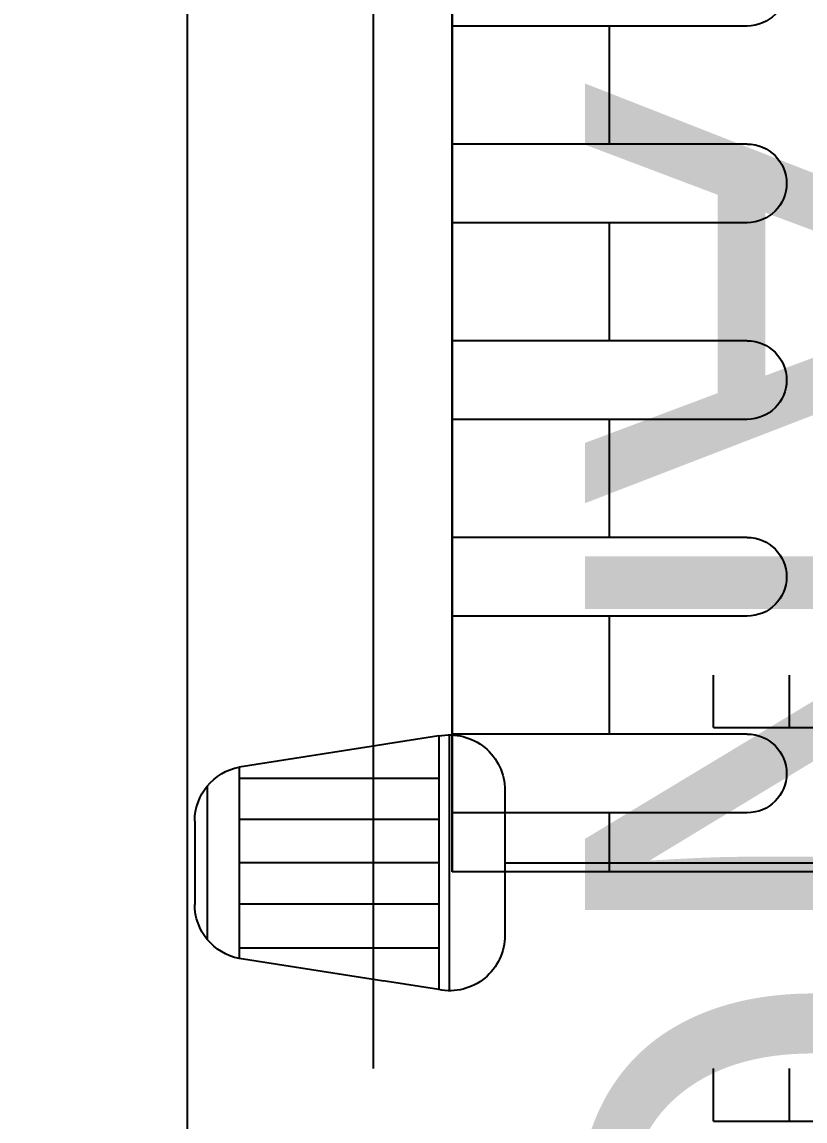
# Model space of a CAD drawing. Header units: inches. Extents: x 21 to 38546, y 13 to 15001.
# Drawn here: x 4642.16 to 4652.11, y 1936.56 to 1950.53 of the extents above; entities that cross this region are included whole.
import ezdxf
from ezdxf.enums import TextEntityAlignment as Align

# ---------------------------------------------------------------- set-up
doc = ezdxf.new("R2010")
doc.units = ezdxf.units.IN
doc.header["$MEASUREMENT"] = 0
doc.set_wipeout_variables(frame=1)
doc.layers.add('RAST-IST-RADYATÖR-DİNAMİK BLOK', color=83, linetype='Continuous')
for name, color, linetype, lineweight in [('Z_MİM_-KM-FIRE-CABINET', 8, 'Continuous', 25), ('Z_MİM_-KM-TEXT-DETAIL', 8, 'Continuous', 25), ('Z_MİM_-KM-WALL-PLASTER', 8, 'Continuous', 25)]:
    doc.layers.add(name, color=color, linetype=linetype, lineweight=lineweight)
doc.layers.add('Z_MİM_-KM-WIPEOUT', color=8, linetype='Continuous', lineweight=25, plot=False)
doc.styles.add('KAPI PENCERE YAZI 100', font='swiss.ttf', dxfattribs={"width": 0.7, "height": 12.5})

# ---------------------------------------------------------------- blocks, each defined once
blk = doc.blocks.new('*U186')
at = {"layer": 'Z_MİM_-KM-TEXT-DETAIL', "color": 7, "style": 'KAPI PENCERE YAZI 100'}
blk.add_text('YANGIN DOLABI', height=5.76, dxfattribs=at).set_placement((596960.27, -18061.17), align=Align.MIDDLE_CENTER)
blk.add_wipeout([(596917.023, -18089.604), (597007.023, -18089.604), (597007.023, -18071.604), (597007.023, -18066.604), (596917.023, -18066.604)]).dxf.layer = 'Z_MİM_-KM-WIPEOUT'
blk = doc.blocks.new('IS_RADYATOR-PLAN-40')
at = {"layer": 'RAST-IST-RADYATÖR-DİNAMİK BLOK', "color": 7}
for p, q in [((-2.385, 1.67), (-2.385, 11.439)), ((3.25, 4.75), (3.25, 1)), ((4.25, 4.75), (4.25, 1)), ((5.75, 4.75), (5.75, 1)), ((6.75, 4.75), (6.75, 1)), ((8.25, 4.75), (8.25, 1)), ((2.5, 3), (3.25, 3)), ((4.25, 3), (5, 3)), ((5, 3), (5.75, 3)), ((6.75, 3), (7.5, 3)), ((7.5, 3), (8.25, 3)), ((-1.462, 1.67), (-3.309, 1.67)), ((-4.011, 0.968), (-0.76, 0.968)), ((-0.773, 0.833), (-3.998, 0.833)), ((-3.998, 0.833), (-3.603, -1.704)), ((-3.467, -1.704), (-3.467, 0.833)), ((-2.906, -1.704), (-2.906, 0.833)), ((-2.381, -1.704), (-2.381, 0.833)), ((-1.832, -1.704), (-1.832, 0.833)), ((-1.308, -1.704), (-1.308, 0.833)), ((-0.773, 0.833), (-1.168, -1.704)), ((-1.168, -1.704), (-3.603, -1.704)), ((-1.411, -2.11), (-3.36, -2.11)), ((-1.857, -2.27), (-2.914, -2.27))]:
    blk.add_line(p, q, dxfattribs=at)
at = {"layer": 'RAST-IST-RADYATÖR-DİNAMİK BLOK'}
for p, q in [((-0.668, 5.286), (-0.668, 7.214)), ((-0.668, 4.322), (-0.668, 5.286)), ((-0.668, 5.286), (0, 5.286)), ((-0.668, 4.322), (0, 4.322))]:
    blk.add_line(p, q, dxfattribs=at)
for points in [[(0, 0), (40, 0), (40, 12.5), (0, 12.5)], [(2.5, 11.5), (37.5, 11.5), (37.5, 1), (2.5, 1)]]:
    blk.add_lwpolyline(points, dxfattribs=at)
at = {"layer": 'RAST-IST-RADYATÖR-DİNAMİK BLOK', "color": 7}
for centre, radius, start, end in [((3.75, 4.75), 0.5, 0, 180), ((6.25, 4.75), 0.5, 0, 180), ((8.75, 4.75), 0.5, 0, 180), ((-3.309, 0.968), 0.702, 90, 191.1518), ((-1.462, 0.968), 0.702, 348.8482, 90), ((-2.914, -1.568), 0.702, 191.1518, 270), ((-1.857, -1.568), 0.702, 270, 348.8482)]:
    blk.add_arc(centre, radius, start, end, dxfattribs=at)
blk = doc.blocks.new('IS_RADYATOR-PLAN-50')
at = {"layer": 'RAST-IST-RADYATÖR-DİNAMİK BLOK', "color": 7}
for p, q in [((-2.385, 1.67), (-2.385, 11.439)), ((3.25, 4.75), (3.25, 1)), ((4.25, 4.75), (4.25, 1)), ((5.75, 4.75), (5.75, 1)), ((6.75, 4.75), (6.75, 1)), ((8.25, 4.75), (8.25, 1)), ((2.5, 3), (3.25, 3)), ((4.25, 3), (5, 3)), ((5, 3), (5.75, 3)), ((6.75, 3), (7.5, 3)), ((7.5, 3), (8.25, 3)), ((-1.462, 1.67), (-3.309, 1.67)), ((-4.011, 0.968), (-0.76, 0.968)), ((-0.773, 0.833), (-3.998, 0.833)), ((-3.998, 0.833), (-3.603, -1.704)), ((-3.467, -1.704), (-3.467, 0.833)), ((-2.906, -1.704), (-2.906, 0.833)), ((-2.381, -1.704), (-2.381, 0.833)), ((-1.832, -1.704), (-1.832, 0.833)), ((-1.308, -1.704), (-1.308, 0.833)), ((-0.773, 0.833), (-1.168, -1.704)), ((-1.168, -1.704), (-3.603, -1.704)), ((-1.411, -2.11), (-3.36, -2.11)), ((-1.857, -2.27), (-2.914, -2.27))]:
    blk.add_line(p, q, dxfattribs=at)
at = {"layer": 'RAST-IST-RADYATÖR-DİNAMİK BLOK'}
for p, q in [((-0.668, 5.286), (-0.668, 7.214)), ((-0.668, 4.322), (-0.668, 5.286)), ((-0.668, 5.286), (0, 5.286)), ((-0.668, 4.322), (0, 4.322))]:
    blk.add_line(p, q, dxfattribs=at)
for points in [[(0, 0), (50, 0), (50, 12.5), (0, 12.5)], [(2.5, 11.5), (47.5, 11.5), (47.5, 1), (2.5, 1)]]:
    blk.add_lwpolyline(points, dxfattribs=at)
at = {"layer": 'RAST-IST-RADYATÖR-DİNAMİK BLOK', "color": 7}
for centre, radius, start, end in [((3.75, 4.75), 0.5, 0, 180), ((6.25, 4.75), 0.5, 0, 180), ((8.75, 4.75), 0.5, 0, 180), ((-3.309, 0.968), 0.702, 90, 191.1518), ((-1.462, 0.968), 0.702, 348.8482, 90), ((-2.914, -1.568), 0.702, 191.1518, 270), ((-1.857, -1.568), 0.702, 270, 348.8482)]:
    blk.add_arc(centre, radius, start, end, dxfattribs=at)
blk = doc.blocks.new('IS_RADYATOR-PLAN-60')
at = {"layer": 'RAST-IST-RADYATÖR-DİNAMİK BLOK', "color": 7}
for p, q in [((-2.385, 1.67), (-2.385, 11.439)), ((3.25, 4.75), (3.25, 1)), ((4.25, 4.75), (4.25, 1)), ((5.75, 4.75), (5.75, 1)), ((6.75, 4.75), (6.75, 1)), ((8.25, 4.75), (8.25, 1)), ((2.5, 3), (3.25, 3)), ((4.25, 3), (5, 3)), ((5, 3), (5.75, 3)), ((6.75, 3), (7.5, 3)), ((7.5, 3), (8.25, 3)), ((-1.462, 1.67), (-3.309, 1.67)), ((-4.011, 0.968), (-0.76, 0.968)), ((-0.773, 0.833), (-3.998, 0.833)), ((-3.998, 0.833), (-3.603, -1.704)), ((-3.467, -1.704), (-3.467, 0.833)), ((-2.906, -1.704), (-2.906, 0.833)), ((-2.381, -1.704), (-2.381, 0.833)), ((-1.832, -1.704), (-1.832, 0.833)), ((-1.308, -1.704), (-1.308, 0.833)), ((-0.773, 0.833), (-1.168, -1.704)), ((-1.168, -1.704), (-3.603, -1.704)), ((-1.411, -2.11), (-3.36, -2.11)), ((-1.857, -2.27), (-2.914, -2.27))]:
    blk.add_line(p, q, dxfattribs=at)
at = {"layer": 'RAST-IST-RADYATÖR-DİNAMİK BLOK'}
for p, q in [((-0.668, 5.286), (-0.668, 7.214)), ((-0.668, 4.322), (-0.668, 5.286)), ((-0.668, 5.286), (0, 5.286)), ((-0.668, 4.322), (0, 4.322))]:
    blk.add_line(p, q, dxfattribs=at)
for points in [[(0, 0), (60, 0), (60, 12.5), (0, 12.5)], [(2.5, 11.5), (57.5, 11.5), (57.5, 1), (2.5, 1)]]:
    blk.add_lwpolyline(points, dxfattribs=at)
at = {"layer": 'RAST-IST-RADYATÖR-DİNAMİK BLOK', "color": 7}
for centre, radius, start, end in [((3.75, 4.75), 0.5, 0, 180), ((6.25, 4.75), 0.5, 0, 180), ((8.75, 4.75), 0.5, 0, 180), ((-3.309, 0.968), 0.702, 90, 191.1518), ((-1.462, 0.968), 0.702, 348.8482, 90), ((-2.914, -1.568), 0.702, 191.1518, 270), ((-1.857, -1.568), 0.702, 270, 348.8482)]:
    blk.add_arc(centre, radius, start, end, dxfattribs=at)
blk = doc.blocks.new('IS_RADYATOR-PLAN-70')
at = {"layer": 'RAST-IST-RADYATÖR-DİNAMİK BLOK', "color": 7}
for p, q in [((-2.385, 1.67), (-2.385, 11.439)), ((3.25, 4.75), (3.25, 1)), ((4.25, 4.75), (4.25, 1)), ((5.75, 4.75), (5.75, 1)), ((6.75, 4.75), (6.75, 1)), ((8.25, 4.75), (8.25, 1)), ((2.5, 3), (3.25, 3)), ((4.25, 3), (5, 3)), ((5, 3), (5.75, 3)), ((6.75, 3), (7.5, 3)), ((7.5, 3), (8.25, 3)), ((-1.462, 1.67), (-3.309, 1.67)), ((-4.011, 0.968), (-0.76, 0.968)), ((-0.773, 0.833), (-3.998, 0.833)), ((-3.998, 0.833), (-3.603, -1.704)), ((-3.467, -1.704), (-3.467, 0.833)), ((-2.906, -1.704), (-2.906, 0.833)), ((-2.381, -1.704), (-2.381, 0.833)), ((-1.832, -1.704), (-1.832, 0.833)), ((-1.308, -1.704), (-1.308, 0.833)), ((-0.773, 0.833), (-1.168, -1.704)), ((-1.168, -1.704), (-3.603, -1.704)), ((-1.411, -2.11), (-3.36, -2.11)), ((-1.857, -2.27), (-2.914, -2.27))]:
    blk.add_line(p, q, dxfattribs=at)
at = {"layer": 'RAST-IST-RADYATÖR-DİNAMİK BLOK'}
for p, q in [((-0.668, 5.286), (-0.668, 7.214)), ((-0.668, 4.322), (-0.668, 5.286)), ((-0.668, 5.286), (0, 5.286)), ((-0.668, 4.322), (0, 4.322))]:
    blk.add_line(p, q, dxfattribs=at)
for points in [[(0, 0), (70, 0), (70, 12.5), (0, 12.5)], [(2.5, 11.5), (67.5, 11.5), (67.5, 1), (2.5, 1)]]:
    blk.add_lwpolyline(points, dxfattribs=at)
at = {"layer": 'RAST-IST-RADYATÖR-DİNAMİK BLOK', "color": 7}
for centre, radius, start, end in [((3.75, 4.75), 0.5, 0, 180), ((6.25, 4.75), 0.5, 0, 180), ((8.75, 4.75), 0.5, 0, 180), ((-3.309, 0.968), 0.702, 90, 191.1518), ((-1.462, 0.968), 0.702, 348.8482, 90), ((-2.914, -1.568), 0.702, 191.1518, 270), ((-1.857, -1.568), 0.702, 270, 348.8482)]:
    blk.add_arc(centre, radius, start, end, dxfattribs=at)
blk = doc.blocks.new('IS_RADYATOR-PLAN-80')
at = {"layer": 'RAST-IST-RADYATÖR-DİNAMİK BLOK', "color": 7}
for p, q in [((-2.385, 1.67), (-2.385, 11.439)), ((3.25, 4.75), (3.25, 1)), ((4.25, 4.75), (4.25, 1)), ((5.75, 4.75), (5.75, 1)), ((6.75, 4.75), (6.75, 1)), ((8.25, 4.75), (8.25, 1)), ((2.5, 3), (3.25, 3)), ((4.25, 3), (5, 3)), ((5, 3), (5.75, 3)), ((6.75, 3), (7.5, 3)), ((7.5, 3), (8.25, 3)), ((-1.462, 1.67), (-3.309, 1.67)), ((-4.011, 0.968), (-0.76, 0.968)), ((-0.773, 0.833), (-3.998, 0.833)), ((-3.998, 0.833), (-3.603, -1.704)), ((-3.467, -1.704), (-3.467, 0.833)), ((-2.906, -1.704), (-2.906, 0.833)), ((-2.381, -1.704), (-2.381, 0.833)), ((-1.832, -1.704), (-1.832, 0.833)), ((-1.308, -1.704), (-1.308, 0.833)), ((-0.773, 0.833), (-1.168, -1.704)), ((-1.168, -1.704), (-3.603, -1.704)), ((-1.411, -2.11), (-3.36, -2.11)), ((-1.857, -2.27), (-2.914, -2.27))]:
    blk.add_line(p, q, dxfattribs=at)
at = {"layer": 'RAST-IST-RADYATÖR-DİNAMİK BLOK'}
for p, q in [((-0.668, 5.286), (-0.668, 7.214)), ((-0.668, 4.322), (-0.668, 5.286)), ((-0.668, 5.286), (0, 5.286)), ((-0.668, 4.322), (0, 4.322))]:
    blk.add_line(p, q, dxfattribs=at)
for points in [[(0, 0), (80, 0), (80, 12.5), (0, 12.5)], [(2.5, 11.5), (77.5, 11.5), (77.5, 1), (2.5, 1)]]:
    blk.add_lwpolyline(points, dxfattribs=at)
at = {"layer": 'RAST-IST-RADYATÖR-DİNAMİK BLOK', "color": 7}
for centre, radius, start, end in [((3.75, 4.75), 0.5, 0, 180), ((6.25, 4.75), 0.5, 0, 180), ((8.75, 4.75), 0.5, 0, 180), ((-3.309, 0.968), 0.702, 90, 191.1518), ((-1.462, 0.968), 0.702, 348.8482, 90), ((-2.914, -1.568), 0.702, 191.1518, 270), ((-1.857, -1.568), 0.702, 270, 348.8482)]:
    blk.add_arc(centre, radius, start, end, dxfattribs=at)
blk = doc.blocks.new('IS_RADYATOR-PLAN-90')
at = {"layer": 'RAST-IST-RADYATÖR-DİNAMİK BLOK', "color": 7}
for p, q in [((-2.385, 1.67), (-2.385, 11.439)), ((3.25, 4.75), (3.25, 1)), ((4.25, 4.75), (4.25, 1)), ((5.75, 4.75), (5.75, 1)), ((6.75, 4.75), (6.75, 1)), ((8.25, 4.75), (8.25, 1)), ((2.5, 3), (3.25, 3)), ((4.25, 3), (5, 3)), ((5, 3), (5.75, 3)), ((6.75, 3), (7.5, 3)), ((7.5, 3), (8.25, 3)), ((-1.462, 1.67), (-3.309, 1.67)), ((-4.011, 0.968), (-0.76, 0.968)), ((-0.773, 0.833), (-3.998, 0.833)), ((-3.998, 0.833), (-3.603, -1.704)), ((-3.467, -1.704), (-3.467, 0.833)), ((-2.906, -1.704), (-2.906, 0.833)), ((-2.381, -1.704), (-2.381, 0.833)), ((-1.832, -1.704), (-1.832, 0.833)), ((-1.308, -1.704), (-1.308, 0.833)), ((-0.773, 0.833), (-1.168, -1.704)), ((-1.168, -1.704), (-3.603, -1.704)), ((-1.411, -2.11), (-3.36, -2.11)), ((-1.857, -2.27), (-2.914, -2.27))]:
    blk.add_line(p, q, dxfattribs=at)
at = {"layer": 'RAST-IST-RADYATÖR-DİNAMİK BLOK'}
for p, q in [((-0.668, 5.286), (-0.668, 7.214)), ((-0.668, 4.322), (-0.668, 5.286)), ((-0.668, 5.286), (0, 5.286)), ((-0.668, 4.322), (0, 4.322))]:
    blk.add_line(p, q, dxfattribs=at)
for points in [[(0, 0), (90, 0), (90, 12.5), (0, 12.5)], [(2.5, 11.5), (87.5, 11.5), (87.5, 1), (2.5, 1)]]:
    blk.add_lwpolyline(points, dxfattribs=at)
at = {"layer": 'RAST-IST-RADYATÖR-DİNAMİK BLOK', "color": 7}
for centre, radius, start, end in [((3.75, 4.75), 0.5, 0, 180), ((6.25, 4.75), 0.5, 0, 180), ((8.75, 4.75), 0.5, 0, 180), ((-3.309, 0.968), 0.702, 90, 191.1518), ((-1.462, 0.968), 0.702, 348.8482, 90), ((-2.914, -1.568), 0.702, 191.1518, 270), ((-1.857, -1.568), 0.702, 270, 348.8482)]:
    blk.add_arc(centre, radius, start, end, dxfattribs=at)
blk = doc.blocks.new('IS_RADYATOR-PLAN-100')
at = {"layer": 'RAST-IST-RADYATÖR-DİNAMİK BLOK', "color": 7}
for p, q in [((-2.385, 1.67), (-2.385, 11.439)), ((3.25, 4.75), (3.25, 1)), ((4.25, 4.75), (4.25, 1)), ((5.75, 4.75), (5.75, 1)), ((6.75, 4.75), (6.75, 1)), ((8.25, 4.75), (8.25, 1)), ((2.5, 3), (3.25, 3)), ((4.25, 3), (5, 3)), ((5, 3), (5.75, 3)), ((6.75, 3), (7.5, 3)), ((7.5, 3), (8.25, 3)), ((-1.462, 1.67), (-3.309, 1.67)), ((-4.011, 0.968), (-0.76, 0.968)), ((-0.773, 0.833), (-3.998, 0.833)), ((-3.998, 0.833), (-3.603, -1.704)), ((-3.467, -1.704), (-3.467, 0.833)), ((-2.906, -1.704), (-2.906, 0.833)), ((-2.381, -1.704), (-2.381, 0.833)), ((-1.832, -1.704), (-1.832, 0.833)), ((-1.308, -1.704), (-1.308, 0.833)), ((-0.773, 0.833), (-1.168, -1.704)), ((-1.168, -1.704), (-3.603, -1.704)), ((-1.411, -2.11), (-3.36, -2.11)), ((-1.857, -2.27), (-2.914, -2.27))]:
    blk.add_line(p, q, dxfattribs=at)
at = {"layer": 'RAST-IST-RADYATÖR-DİNAMİK BLOK'}
for p, q in [((-0.668, 5.286), (-0.668, 7.214)), ((-0.668, 4.322), (-0.668, 5.286)), ((-0.668, 5.286), (0, 5.286)), ((-0.668, 4.322), (0, 4.322))]:
    blk.add_line(p, q, dxfattribs=at)
for points in [[(0, 0), (100, 0), (100, 12.5), (0, 12.5)], [(2.5, 11.5), (97.5, 11.5), (97.5, 1), (2.5, 1)]]:
    blk.add_lwpolyline(points, dxfattribs=at)
at = {"layer": 'RAST-IST-RADYATÖR-DİNAMİK BLOK', "color": 7}
for centre, radius, start, end in [((3.75, 4.75), 0.5, 0, 180), ((6.25, 4.75), 0.5, 0, 180), ((8.75, 4.75), 0.5, 0, 180), ((-3.309, 0.968), 0.702, 90, 191.1518), ((-1.462, 0.968), 0.702, 348.8482, 90), ((-2.914, -1.568), 0.702, 191.1518, 270), ((-1.857, -1.568), 0.702, 270, 348.8482)]:
    blk.add_arc(centre, radius, start, end, dxfattribs=at)
blk = doc.blocks.new('IS_RADYATOR-PLAN-110')
at = {"layer": 'RAST-IST-RADYATÖR-DİNAMİK BLOK', "color": 7}
for p, q in [((-2.385, 1.67), (-2.385, 11.439)), ((3.25, 4.75), (3.25, 1)), ((4.25, 4.75), (4.25, 1)), ((5.75, 4.75), (5.75, 1)), ((6.75, 4.75), (6.75, 1)), ((8.25, 4.75), (8.25, 1)), ((2.5, 3), (3.25, 3)), ((4.25, 3), (5, 3)), ((5, 3), (5.75, 3)), ((6.75, 3), (7.5, 3)), ((7.5, 3), (8.25, 3)), ((-1.462, 1.67), (-3.309, 1.67)), ((-4.011, 0.968), (-0.76, 0.968)), ((-0.773, 0.833), (-3.998, 0.833)), ((-3.998, 0.833), (-3.603, -1.704)), ((-3.467, -1.704), (-3.467, 0.833)), ((-2.906, -1.704), (-2.906, 0.833)), ((-2.381, -1.704), (-2.381, 0.833)), ((-1.832, -1.704), (-1.832, 0.833)), ((-1.308, -1.704), (-1.308, 0.833)), ((-0.773, 0.833), (-1.168, -1.704)), ((-1.168, -1.704), (-3.603, -1.704)), ((-1.411, -2.11), (-3.36, -2.11)), ((-1.857, -2.27), (-2.914, -2.27))]:
    blk.add_line(p, q, dxfattribs=at)
at = {"layer": 'RAST-IST-RADYATÖR-DİNAMİK BLOK'}
for p, q in [((-0.668, 5.286), (-0.668, 7.214)), ((-0.668, 4.322), (-0.668, 5.286)), ((-0.668, 5.286), (0, 5.286)), ((-0.668, 4.322), (0, 4.322))]:
    blk.add_line(p, q, dxfattribs=at)
for points in [[(0, 0), (110, 0), (110, 12.5), (0, 12.5)], [(2.5, 11.5), (107.5, 11.5), (107.5, 1), (2.5, 1)]]:
    blk.add_lwpolyline(points, dxfattribs=at)
at = {"layer": 'RAST-IST-RADYATÖR-DİNAMİK BLOK', "color": 7}
for centre, radius, start, end in [((3.75, 4.75), 0.5, 0, 180), ((6.25, 4.75), 0.5, 0, 180), ((8.75, 4.75), 0.5, 0, 180), ((-3.309, 0.968), 0.702, 90, 191.1518), ((-1.462, 0.968), 0.702, 348.8482, 90), ((-2.914, -1.568), 0.702, 191.1518, 270), ((-1.857, -1.568), 0.702, 270, 348.8482)]:
    blk.add_arc(centre, radius, start, end, dxfattribs=at)
blk = doc.blocks.new('IS_RADYATOR-PLAN-120')
at = {"layer": 'RAST-IST-RADYATÖR-DİNAMİK BLOK', "color": 7}
for p, q in [((-2.385, 1.67), (-2.385, 11.439)), ((3.25, 4.75), (3.25, 1)), ((4.25, 4.75), (4.25, 1)), ((5.75, 4.75), (5.75, 1)), ((6.75, 4.75), (6.75, 1)), ((8.25, 4.75), (8.25, 1)), ((2.5, 3), (3.25, 3)), ((4.25, 3), (5, 3)), ((5, 3), (5.75, 3)), ((6.75, 3), (7.5, 3)), ((7.5, 3), (8.25, 3)), ((-1.462, 1.67), (-3.309, 1.67)), ((-4.011, 0.968), (-0.76, 0.968)), ((-0.773, 0.833), (-3.998, 0.833)), ((-3.998, 0.833), (-3.603, -1.704)), ((-3.467, -1.704), (-3.467, 0.833)), ((-2.906, -1.704), (-2.906, 0.833)), ((-2.381, -1.704), (-2.381, 0.833)), ((-1.832, -1.704), (-1.832, 0.833)), ((-1.308, -1.704), (-1.308, 0.833)), ((-0.773, 0.833), (-1.168, -1.704)), ((-1.168, -1.704), (-3.603, -1.704)), ((-1.411, -2.11), (-3.36, -2.11)), ((-1.857, -2.27), (-2.914, -2.27))]:
    blk.add_line(p, q, dxfattribs=at)
at = {"layer": 'RAST-IST-RADYATÖR-DİNAMİK BLOK'}
for p, q in [((-0.668, 5.286), (-0.668, 7.214)), ((-0.668, 4.322), (-0.668, 5.286)), ((-0.668, 5.286), (0, 5.286)), ((-0.668, 4.322), (0, 4.322))]:
    blk.add_line(p, q, dxfattribs=at)
for points in [[(0, 0), (120, 0), (120, 12.5), (0, 12.5)], [(2.5, 11.5), (117.5, 11.5), (117.5, 1), (2.5, 1)]]:
    blk.add_lwpolyline(points, dxfattribs=at)
at = {"layer": 'RAST-IST-RADYATÖR-DİNAMİK BLOK', "color": 7}
for centre, radius, start, end in [((3.75, 4.75), 0.5, 0, 180), ((6.25, 4.75), 0.5, 0, 180), ((8.75, 4.75), 0.5, 0, 180), ((-3.309, 0.968), 0.702, 90, 191.1518), ((-1.462, 0.968), 0.702, 348.8482, 90), ((-2.914, -1.568), 0.702, 191.1518, 270), ((-1.857, -1.568), 0.702, 270, 348.8482)]:
    blk.add_arc(centre, radius, start, end, dxfattribs=at)
blk = doc.blocks.new('IS_RADYATOR-PLAN-130')
at = {"layer": 'RAST-IST-RADYATÖR-DİNAMİK BLOK', "color": 7}
for p, q in [((-2.385, 1.67), (-2.385, 11.439)), ((3.25, 4.75), (3.25, 1)), ((4.25, 4.75), (4.25, 1)), ((5.75, 4.75), (5.75, 1)), ((6.75, 4.75), (6.75, 1)), ((8.25, 4.75), (8.25, 1)), ((2.5, 3), (3.25, 3)), ((4.25, 3), (5, 3)), ((5, 3), (5.75, 3)), ((6.75, 3), (7.5, 3)), ((7.5, 3), (8.25, 3)), ((-1.462, 1.67), (-3.309, 1.67)), ((-4.011, 0.968), (-0.76, 0.968)), ((-0.773, 0.833), (-3.998, 0.833)), ((-3.998, 0.833), (-3.603, -1.704)), ((-3.467, -1.704), (-3.467, 0.833)), ((-2.906, -1.704), (-2.906, 0.833)), ((-2.381, -1.704), (-2.381, 0.833)), ((-1.832, -1.704), (-1.832, 0.833)), ((-1.308, -1.704), (-1.308, 0.833)), ((-0.773, 0.833), (-1.168, -1.704)), ((-1.168, -1.704), (-3.603, -1.704)), ((-1.411, -2.11), (-3.36, -2.11)), ((-1.857, -2.27), (-2.914, -2.27))]:
    blk.add_line(p, q, dxfattribs=at)
at = {"layer": 'RAST-IST-RADYATÖR-DİNAMİK BLOK'}
for p, q in [((-0.668, 5.286), (-0.668, 7.214)), ((-0.668, 4.322), (-0.668, 5.286)), ((-0.668, 5.286), (0, 5.286)), ((-0.668, 4.322), (0, 4.322))]:
    blk.add_line(p, q, dxfattribs=at)
for points in [[(0, 0), (130, 0), (130, 12.5), (0, 12.5)], [(2.5, 11.5), (127.5, 11.5), (127.5, 1), (2.5, 1)]]:
    blk.add_lwpolyline(points, dxfattribs=at)
at = {"layer": 'RAST-IST-RADYATÖR-DİNAMİK BLOK', "color": 7}
for centre, radius, start, end in [((3.75, 4.75), 0.5, 0, 180), ((6.25, 4.75), 0.5, 0, 180), ((8.75, 4.75), 0.5, 0, 180), ((-3.309, 0.968), 0.702, 90, 191.1518), ((-1.462, 0.968), 0.702, 348.8482, 90), ((-2.914, -1.568), 0.702, 191.1518, 270), ((-1.857, -1.568), 0.702, 270, 348.8482)]:
    blk.add_arc(centre, radius, start, end, dxfattribs=at)
blk = doc.blocks.new('IS_RADYATOR-PLAN-140')
at = {"layer": 'RAST-IST-RADYATÖR-DİNAMİK BLOK', "color": 7}
for p, q in [((-2.385, 1.67), (-2.385, 11.439)), ((3.25, 4.75), (3.25, 1)), ((4.25, 4.75), (4.25, 1)), ((5.75, 4.75), (5.75, 1)), ((6.75, 4.75), (6.75, 1)), ((8.25, 4.75), (8.25, 1)), ((2.5, 3), (3.25, 3)), ((4.25, 3), (5, 3)), ((5, 3), (5.75, 3)), ((6.75, 3), (7.5, 3)), ((7.5, 3), (8.25, 3)), ((-1.462, 1.67), (-3.309, 1.67)), ((-4.011, 0.968), (-0.76, 0.968)), ((-0.773, 0.833), (-3.998, 0.833)), ((-3.998, 0.833), (-3.603, -1.704)), ((-3.467, -1.704), (-3.467, 0.833)), ((-2.906, -1.704), (-2.906, 0.833)), ((-2.381, -1.704), (-2.381, 0.833)), ((-1.832, -1.704), (-1.832, 0.833)), ((-1.308, -1.704), (-1.308, 0.833)), ((-0.773, 0.833), (-1.168, -1.704)), ((-1.168, -1.704), (-3.603, -1.704)), ((-1.411, -2.11), (-3.36, -2.11)), ((-1.857, -2.27), (-2.914, -2.27))]:
    blk.add_line(p, q, dxfattribs=at)
at = {"layer": 'RAST-IST-RADYATÖR-DİNAMİK BLOK'}
for p, q in [((-0.668, 5.286), (-0.668, 7.214)), ((-0.668, 4.322), (-0.668, 5.286)), ((-0.668, 5.286), (0, 5.286)), ((-0.668, 4.322), (0, 4.322))]:
    blk.add_line(p, q, dxfattribs=at)
for points in [[(0, 0), (140, 0), (140, 12.5), (0, 12.5)], [(2.5, 11.5), (137.5, 11.5), (137.5, 1), (2.5, 1)]]:
    blk.add_lwpolyline(points, dxfattribs=at)
at = {"layer": 'RAST-IST-RADYATÖR-DİNAMİK BLOK', "color": 7}
for centre, radius, start, end in [((3.75, 4.75), 0.5, 0, 180), ((6.25, 4.75), 0.5, 0, 180), ((8.75, 4.75), 0.5, 0, 180), ((-3.309, 0.968), 0.702, 90, 191.1518), ((-1.462, 0.968), 0.702, 348.8482, 90), ((-2.914, -1.568), 0.702, 191.1518, 270), ((-1.857, -1.568), 0.702, 270, 348.8482)]:
    blk.add_arc(centre, radius, start, end, dxfattribs=at)
blk = doc.blocks.new('IS_RADYATOR-PLAN-150')
at = {"layer": 'RAST-IST-RADYATÖR-DİNAMİK BLOK'}
for p, q in [((-5.668, 5.286), (-5.668, 7.214)), ((-5.668, 4.322), (-5.668, 5.286)), ((-5.668, 5.286), (-5, 5.286)), ((-5.668, 4.322), (-5, 4.322))]:
    blk.add_line(p, q, dxfattribs=at)
at = {"layer": 'RAST-IST-RADYATÖR-DİNAMİK BLOK', "color": 7}
for p, q in [((-1.75, 4.75), (-1.75, 1)), ((-0.75, 4.75), (-0.75, 1)), ((0.75, 4.75), (0.75, 1)), ((1.75, 4.75), (1.75, 1)), ((3.25, 4.75), (3.25, 1)), ((4.25, 4.75), (4.25, 1)), ((5.75, 4.75), (5.75, 1)), ((6.75, 4.75), (6.75, 1)), ((8.25, 4.75), (8.25, 1)), ((-2.5, 3), (-1.75, 3)), ((-0.75, 3), (0, 3)), ((0, 3), (0.75, 3)), ((1.75, 3), (2.5, 3)), ((2.5, 3), (3.25, 3)), ((4.25, 3), (5, 3)), ((5, 3), (5.75, 3)), ((6.75, 3), (7.5, 3)), ((7.5, 3), (8.25, 3))]:
    blk.add_line(p, q, dxfattribs=at)
at = {"layer": 'RAST-IST-RADYATÖR-DİNAMİK BLOK'}
for points in [[(-5, 0), (145, 0), (145, 12.5), (-5, 12.5)], [(-2.5, 11.5), (142.5, 11.5), (142.5, 1), (-2.5, 1)]]:
    blk.add_lwpolyline(points, dxfattribs=at)
at = {"layer": 'RAST-IST-RADYATÖR-DİNAMİK BLOK', "color": 7}
for centre in [(-1.25, 4.75), (1.25, 4.75), (3.75, 4.75), (6.25, 4.75), (8.75, 4.75)]:
    blk.add_arc(centre, 0.5, 0, 180, dxfattribs=at)
blk = doc.blocks.new('IS_RADYATOR-PLAN-160')
at = {"layer": 'RAST-IST-RADYATÖR-DİNAMİK BLOK'}
for p, q in [((-5.668, 5.286), (-5.668, 7.214)), ((-5.668, 4.322), (-5.668, 5.286)), ((-5.668, 5.286), (-5, 5.286)), ((-5.668, 4.322), (-5, 4.322))]:
    blk.add_line(p, q, dxfattribs=at)
at = {"layer": 'RAST-IST-RADYATÖR-DİNAMİK BLOK', "color": 7}
for p, q in [((-1.75, 4.75), (-1.75, 1)), ((-0.75, 4.75), (-0.75, 1)), ((0.75, 4.75), (0.75, 1)), ((1.75, 4.75), (1.75, 1)), ((3.25, 4.75), (3.25, 1)), ((4.25, 4.75), (4.25, 1)), ((5.75, 4.75), (5.75, 1)), ((6.75, 4.75), (6.75, 1)), ((8.25, 4.75), (8.25, 1)), ((-2.5, 3), (-1.75, 3)), ((-0.75, 3), (0, 3)), ((0, 3), (0.75, 3)), ((1.75, 3), (2.5, 3)), ((2.5, 3), (3.25, 3)), ((4.25, 3), (5, 3)), ((5, 3), (5.75, 3)), ((6.75, 3), (7.5, 3)), ((7.5, 3), (8.25, 3))]:
    blk.add_line(p, q, dxfattribs=at)
at = {"layer": 'RAST-IST-RADYATÖR-DİNAMİK BLOK'}
for points in [[(-5, 0), (155, 0), (155, 12.5), (-5, 12.5)], [(-2.5, 11.5), (152.5, 11.5), (152.5, 1), (-2.5, 1)]]:
    blk.add_lwpolyline(points, dxfattribs=at)
at = {"layer": 'RAST-IST-RADYATÖR-DİNAMİK BLOK', "color": 7}
for centre in [(-1.25, 4.75), (1.25, 4.75), (3.75, 4.75), (6.25, 4.75), (8.75, 4.75)]:
    blk.add_arc(centre, 0.5, 0, 180, dxfattribs=at)
blk = doc.blocks.new('IS_RADYATOR-PLAN-170')
at = {"layer": 'RAST-IST-RADYATÖR-DİNAMİK BLOK'}
for p, q in [((-5.668, 5.286), (-5.668, 7.214)), ((-5.668, 4.322), (-5.668, 5.286)), ((-5.668, 5.286), (-5, 5.286)), ((-5.668, 4.322), (-5, 4.322))]:
    blk.add_line(p, q, dxfattribs=at)
at = {"layer": 'RAST-IST-RADYATÖR-DİNAMİK BLOK', "color": 7}
for p, q in [((-1.75, 4.75), (-1.75, 1)), ((-0.75, 4.75), (-0.75, 1)), ((0.75, 4.75), (0.75, 1)), ((1.75, 4.75), (1.75, 1)), ((3.25, 4.75), (3.25, 1)), ((4.25, 4.75), (4.25, 1)), ((5.75, 4.75), (5.75, 1)), ((6.75, 4.75), (6.75, 1)), ((8.25, 4.75), (8.25, 1)), ((-2.5, 3), (-1.75, 3)), ((-0.75, 3), (0, 3)), ((0, 3), (0.75, 3)), ((1.75, 3), (2.5, 3)), ((2.5, 3), (3.25, 3)), ((4.25, 3), (5, 3)), ((5, 3), (5.75, 3)), ((6.75, 3), (7.5, 3)), ((7.5, 3), (8.25, 3))]:
    blk.add_line(p, q, dxfattribs=at)
at = {"layer": 'RAST-IST-RADYATÖR-DİNAMİK BLOK'}
for points in [[(-5, 0), (165, 0), (165, 12.5), (-5, 12.5)], [(-2.5, 11.5), (162.5, 11.5), (162.5, 1), (-2.5, 1)]]:
    blk.add_lwpolyline(points, dxfattribs=at)
at = {"layer": 'RAST-IST-RADYATÖR-DİNAMİK BLOK', "color": 7}
for centre in [(-1.25, 4.75), (1.25, 4.75), (3.75, 4.75), (6.25, 4.75), (8.75, 4.75)]:
    blk.add_arc(centre, 0.5, 0, 180, dxfattribs=at)
blk = doc.blocks.new('IS_RADYATOR-PLAN-180')
at = {"layer": 'RAST-IST-RADYATÖR-DİNAMİK BLOK'}
for p, q in [((-5.668, 5.286), (-5.668, 7.214)), ((-5.668, 4.322), (-5.668, 5.286)), ((-5.668, 5.286), (-5, 5.286)), ((-5.668, 4.322), (-5, 4.322))]:
    blk.add_line(p, q, dxfattribs=at)
at = {"layer": 'RAST-IST-RADYATÖR-DİNAMİK BLOK', "color": 7}
for p, q in [((-1.75, 4.75), (-1.75, 1)), ((-0.75, 4.75), (-0.75, 1)), ((0.75, 4.75), (0.75, 1)), ((1.75, 4.75), (1.75, 1)), ((3.25, 4.75), (3.25, 1)), ((4.25, 4.75), (4.25, 1)), ((5.75, 4.75), (5.75, 1)), ((6.75, 4.75), (6.75, 1)), ((8.25, 4.75), (8.25, 1)), ((-2.5, 3), (-1.75, 3)), ((-0.75, 3), (0, 3)), ((0, 3), (0.75, 3)), ((1.75, 3), (2.5, 3)), ((2.5, 3), (3.25, 3)), ((4.25, 3), (5, 3)), ((5, 3), (5.75, 3)), ((6.75, 3), (7.5, 3)), ((7.5, 3), (8.25, 3))]:
    blk.add_line(p, q, dxfattribs=at)
at = {"layer": 'RAST-IST-RADYATÖR-DİNAMİK BLOK'}
for points in [[(-5, 0), (175, 0), (175, 12.5), (-5, 12.5)], [(-2.5, 11.5), (172.5, 11.5), (172.5, 1), (-2.5, 1)]]:
    blk.add_lwpolyline(points, dxfattribs=at)
at = {"layer": 'RAST-IST-RADYATÖR-DİNAMİK BLOK', "color": 7}
for centre in [(-1.25, 4.75), (1.25, 4.75), (3.75, 4.75), (6.25, 4.75), (8.75, 4.75)]:
    blk.add_arc(centre, 0.5, 0, 180, dxfattribs=at)
blk = doc.blocks.new('IS_RADYATOR-PLAN-190')
at = {"layer": 'RAST-IST-RADYATÖR-DİNAMİK BLOK'}
for p, q in [((-5.668, 5.286), (-5.668, 7.214)), ((-5.668, 4.322), (-5.668, 5.286)), ((-5.668, 5.286), (-5, 5.286)), ((-5.668, 4.322), (-5, 4.322))]:
    blk.add_line(p, q, dxfattribs=at)
at = {"layer": 'RAST-IST-RADYATÖR-DİNAMİK BLOK', "color": 7}
for p, q in [((-1.75, 4.75), (-1.75, 1)), ((-0.75, 4.75), (-0.75, 1)), ((0.75, 4.75), (0.75, 1)), ((1.75, 4.75), (1.75, 1)), ((3.25, 4.75), (3.25, 1)), ((4.25, 4.75), (4.25, 1)), ((5.75, 4.75), (5.75, 1)), ((6.75, 4.75), (6.75, 1)), ((8.25, 4.75), (8.25, 1)), ((-2.5, 3), (-1.75, 3)), ((-0.75, 3), (0, 3)), ((0, 3), (0.75, 3)), ((1.75, 3), (2.5, 3)), ((2.5, 3), (3.25, 3)), ((4.25, 3), (5, 3)), ((5, 3), (5.75, 3)), ((6.75, 3), (7.5, 3)), ((7.5, 3), (8.25, 3))]:
    blk.add_line(p, q, dxfattribs=at)
at = {"layer": 'RAST-IST-RADYATÖR-DİNAMİK BLOK'}
for points in [[(-5, 0), (185, 0), (185, 12.5), (-5, 12.5)], [(182.5, 11.5), (-2.5, 11.5), (-2.5, 1), (182.5, 1)]]:
    blk.add_lwpolyline(points, dxfattribs=at)
at = {"layer": 'RAST-IST-RADYATÖR-DİNAMİK BLOK', "color": 7}
for centre in [(-1.25, 4.75), (1.25, 4.75), (3.75, 4.75), (6.25, 4.75), (8.75, 4.75)]:
    blk.add_arc(centre, 0.5, 0, 180, dxfattribs=at)
blk = doc.blocks.new('IS_RADYATOR-PLAN-200')
at = {"layer": 'RAST-IST-RADYATÖR-DİNAMİK BLOK'}
for p, q in [((-0.668, 5.286), (-0.668, 7.214)), ((-0.668, 4.322), (-0.668, 5.286)), ((-0.668, 5.286), (0, 5.286)), ((-0.668, 4.322), (0, 4.322))]:
    blk.add_line(p, q, dxfattribs=at)
at = {"layer": 'RAST-IST-RADYATÖR-DİNAMİK BLOK', "color": 7}
for p, q in [((3.25, 4.75), (3.25, 1)), ((4.25, 4.75), (4.25, 1)), ((5.75, 4.75), (5.75, 1)), ((6.75, 4.75), (6.75, 1)), ((8.25, 4.75), (8.25, 1)), ((9.25, 4.75), (9.25, 1)), ((10.75, 4.75), (10.75, 1)), ((11.75, 4.75), (11.75, 1)), ((13.25, 4.75), (13.25, 1)), ((2.5, 3), (3.25, 3)), ((4.25, 3), (5, 3)), ((5, 3), (5.75, 3)), ((6.75, 3), (7.5, 3)), ((7.5, 3), (8.25, 3)), ((9.25, 3), (10, 3)), ((10, 3), (10.75, 3)), ((11.75, 3), (12.5, 3)), ((12.5, 3), (13.25, 3))]:
    blk.add_line(p, q, dxfattribs=at)
at = {"layer": 'RAST-IST-RADYATÖR-DİNAMİK BLOK'}
for points in [[(0, 0), (200, 0), (200, 12.5), (0, 12.5)], [(2.5, 11.5), (197.5, 11.5), (197.5, 1), (2.5, 1)]]:
    blk.add_lwpolyline(points, dxfattribs=at)
at = {"layer": 'RAST-IST-RADYATÖR-DİNAMİK BLOK', "color": 7}
for centre in [(3.75, 4.75), (6.25, 4.75), (8.75, 4.75), (11.25, 4.75), (13.75, 4.75)]:
    blk.add_arc(centre, 0.5, 0, 180, dxfattribs=at)
blk = doc.blocks.new('IS_U4731')
for name, p in [('IS_RADYATOR-PLAN-40', (0, 0)), ('IS_RADYATOR-PLAN-50', (0, 0)), ('IS_RADYATOR-PLAN-60', (0, 0)), ('IS_RADYATOR-PLAN-70', (0, 0)), ('IS_RADYATOR-PLAN-80', (0, 0)), ('IS_RADYATOR-PLAN-90', (0, 0)), ('IS_RADYATOR-PLAN-100', (0, 0)), ('IS_RADYATOR-PLAN-110', (0, 0)), ('IS_RADYATOR-PLAN-120', (0, 0)), ('IS_RADYATOR-PLAN-130', (0, 0)), ('IS_RADYATOR-PLAN-140', (0, 0)), ('IS_RADYATOR-PLAN-150', (0, 0)), ('IS_RADYATOR-PLAN-160', (0, 0)), ('IS_RADYATOR-PLAN-170', (0, 0)), ('IS_RADYATOR-PLAN-180', (0, 0)), ('IS_RADYATOR-PLAN-190', (0, 0)), ('IS_RADYATOR-PLAN-200', (-5, 0))]:
    blk.add_blockref(name, p)

msp = doc.modelspace()

# ---------------------------------------------------------------- block references
at = {"layer": 'Z_MİM_-KM-FIRE-CABINET', "rotation": 270}
msp.add_blockref('*U186', (22713.362, 598884.106), dxfattribs=at)

# ---------------------------------------------------------------- next in the draw order: linework, layer by layer
at = {"layer": 'Z_MİM_-KM-WALL-PLASTER'}
msp.add_lwpolyline([(6814.258, 1859.584), (5339.258, 1859.583), (5339.258, 1944.584), (5359.257, 1944.582), (5359.257, 1879.583), (5569.257, 1879.583), (5569.257, 2559.61), (5444.256, 2559.61), (5444.256, 2089.583), (5284.258, 2089.583), (5284.257, 2554.583), (4699.257, 2554.583), (4699.257, 2089.583), (4644.258, 2089.583), (4644.258, 1859.583), (3041.758, 1859.583)], dxfattribs=at)

# ---------------------------------------------------------------- next in the draw order: block references
at = {"layer": 'RAST-IST-RADYATÖR-DİNAMİK BLOK', "xscale": -1, "rotation": 270}
msp.add_blockref('IS_U4731', (4646.624, 1942.231), dxfattribs=at)

doc.saveas('drawing.dxf')
